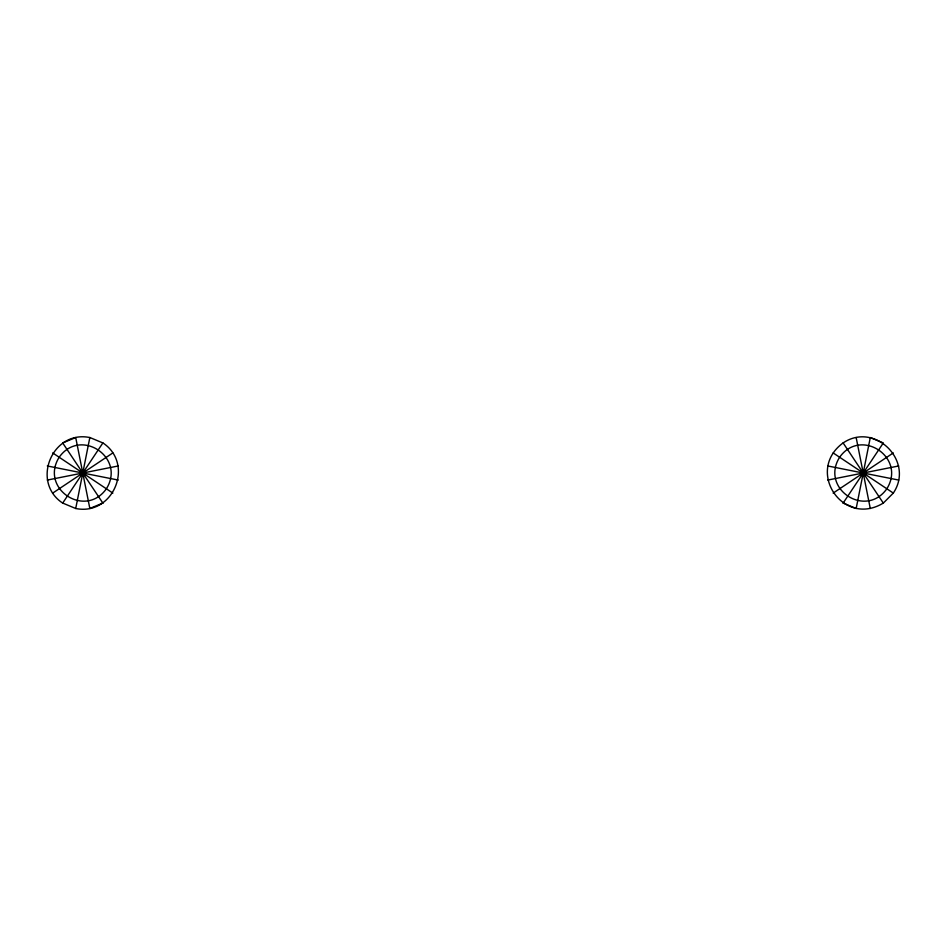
<?xml version="1.0" encoding="UTF-8"?>
<svg xmlns="http://www.w3.org/2000/svg" width="946" height="946" viewBox="0 0 946 946"><rect width="100%" height="100%" fill="white"/><g stroke="black" fill="none" stroke-linecap="round" stroke-linejoin="round"><path stroke-width="1.42" d="M102.866 442.905C134.876 464.06 113.331 516.197 75.715 508.499L89.835 437.549C52.243 429.791 30.662 481.987 62.684 503.095L102.866 442.941L89.835 437.501M883.316 503.059C842.969 527.726 804.987 470.765 843.134 442.905M893.296 493.114C914.806 461.352 874.896 421.337 843.134 442.941L883.316 503.095L893.296 493.079L833.154 452.921M843.134 503.095L883.316 442.941L870.285 437.549L856.165 508.499L843.134 503.059M52.704 493.114L112.846 452.921M833.154 493.114L893.296 452.921M102.866 503.059L89.835 508.451L75.715 437.549L62.684 442.941L102.866 503.095M47.3 480.071L118.25 465.964M827.75 480.071L898.7 465.964M827.75 465.964L898.7 480.071M47.3 465.964L118.25 480.071M62.684 503.059L75.715 508.499M52.704 452.921L112.846 493.114M856.165 437.549L870.285 508.499M59.172 457.249C39.507 488.467 85.057 518.905 106.378 488.786C126.043 457.568 80.493 427.131 59.172 457.249M839.622 457.249C819.957 488.467 865.507 518.905 886.828 488.786C906.493 457.568 860.943 427.131 839.622 457.249"/></g></svg>
